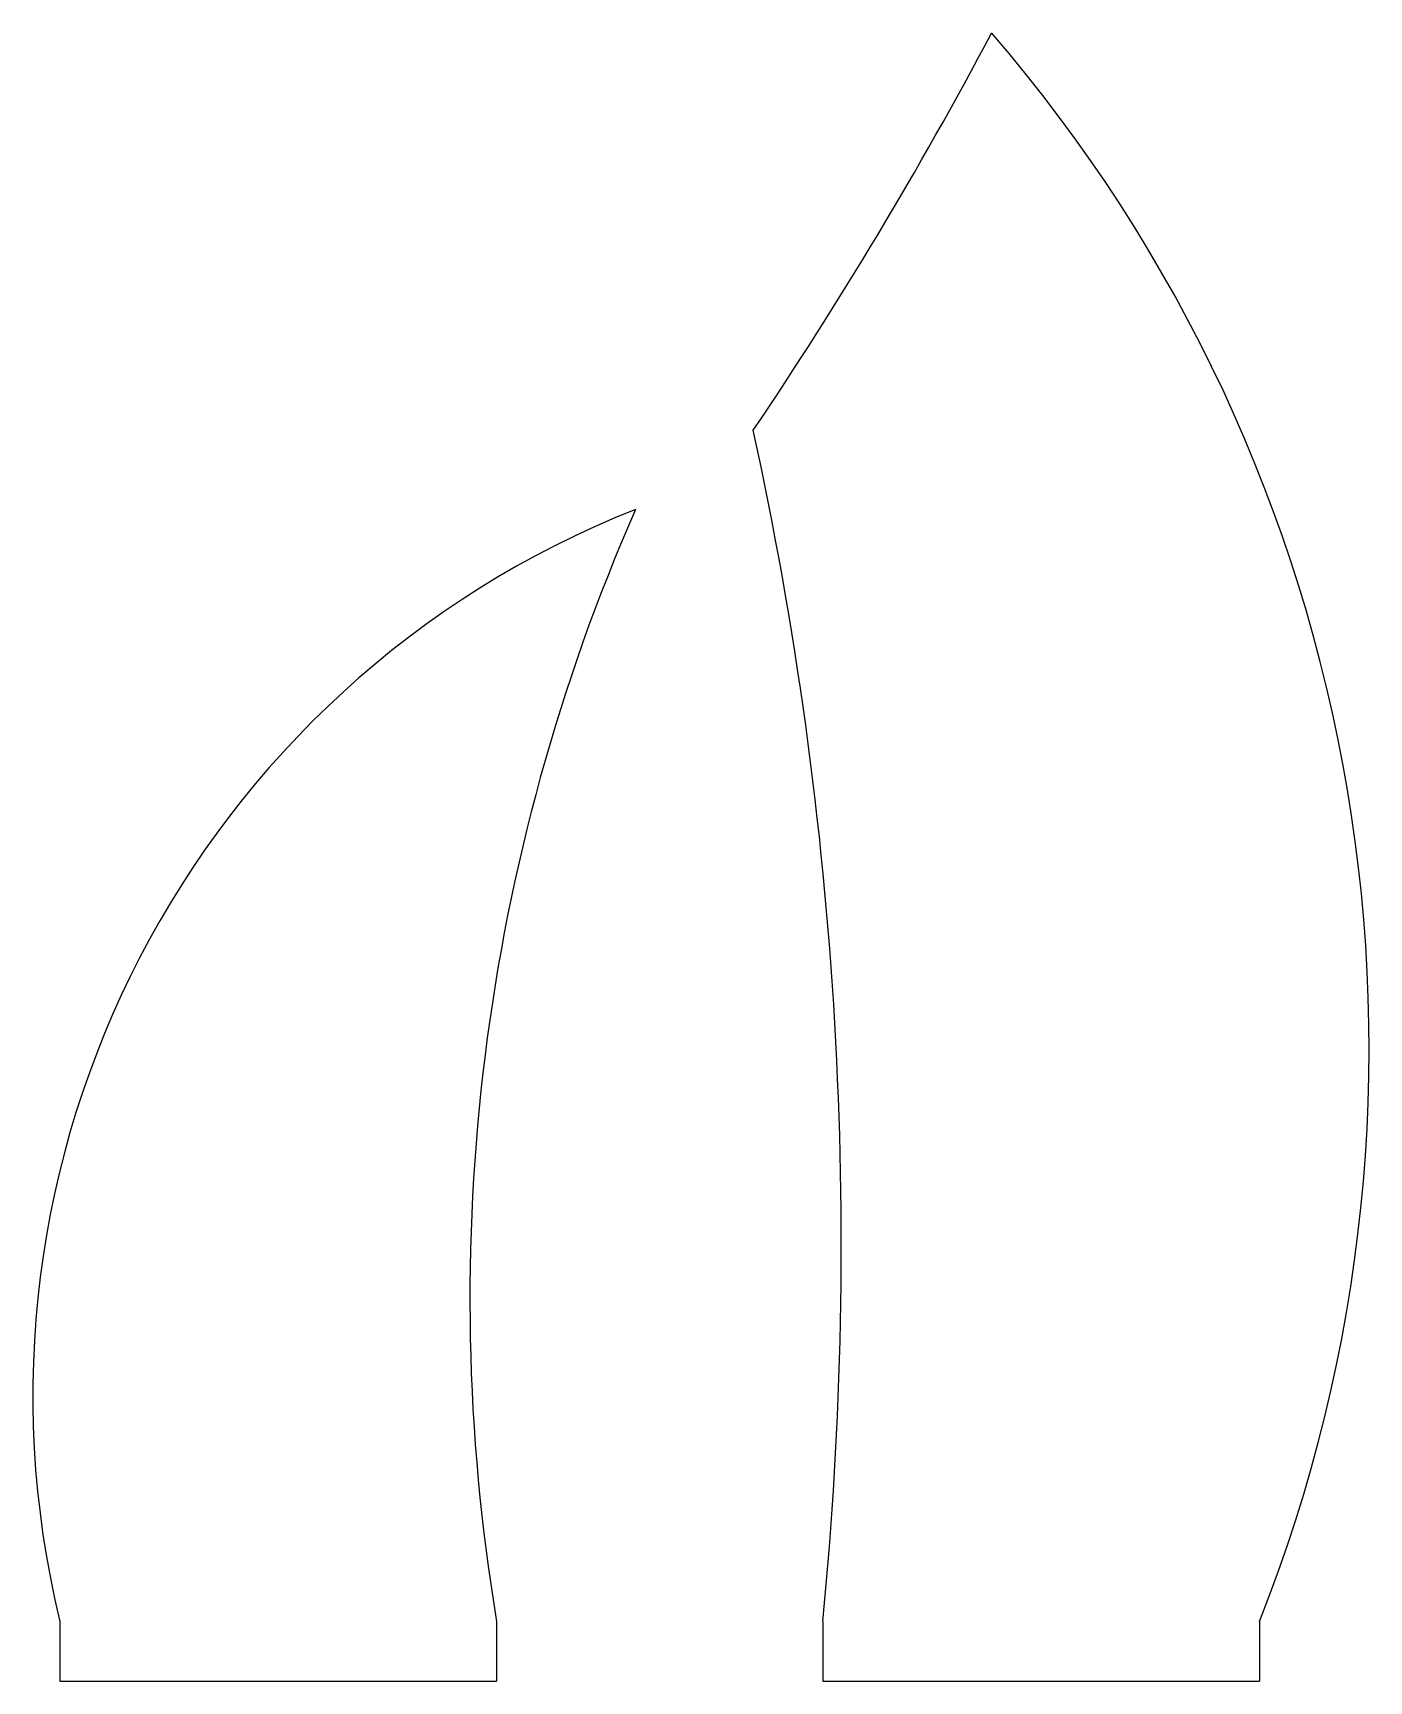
# Model space of a CAD drawing. Header units: inches. Extents: x 45 to 322, y 27 to 227.
# Drawn here: x 44.6 to 179.2, y 34.6 to 200.6 of the extents above; entities that cross this region are included whole.
import ezdxf

# ---------------------------------------------------------------- set-up
doc = ezdxf.new("R2010")
doc.units = ezdxf.units.IN
doc.header["$MEASUREMENT"] = 0

msp = doc.modelspace()

# ---------------------------------------------------------------- linework, layer by layer
for p, q in [((47.3, 40.6), (47.3, 34.6)), ((91.3, 40.6), (91.3, 34.6)), ((124.17, 40.6), (124.17, 34.6)), ((168.17, 40.6), (168.17, 34.6)), ((47.3, 34.6), (91.3, 34.6)), ((124.17, 34.6), (168.17, 34.6))]:
    msp.add_line(p, q)
for centre, radius, start, end in [((-243.95, 404.47), 435.75, 325.968, 332.1045), ((22.71, 98.34), 156.5, 338.3521, 40.8047), ((-258.62, 78.48), 384.65, 354.3492, 12.3278), ((140.62, 63.3), 96.04, 111.5769, 193.6677), ((286.37, 73.1), 197.76, 156.2933, 189.4566)]:
    msp.add_arc(centre, radius, start, end)

doc.saveas('drawing.dxf')
